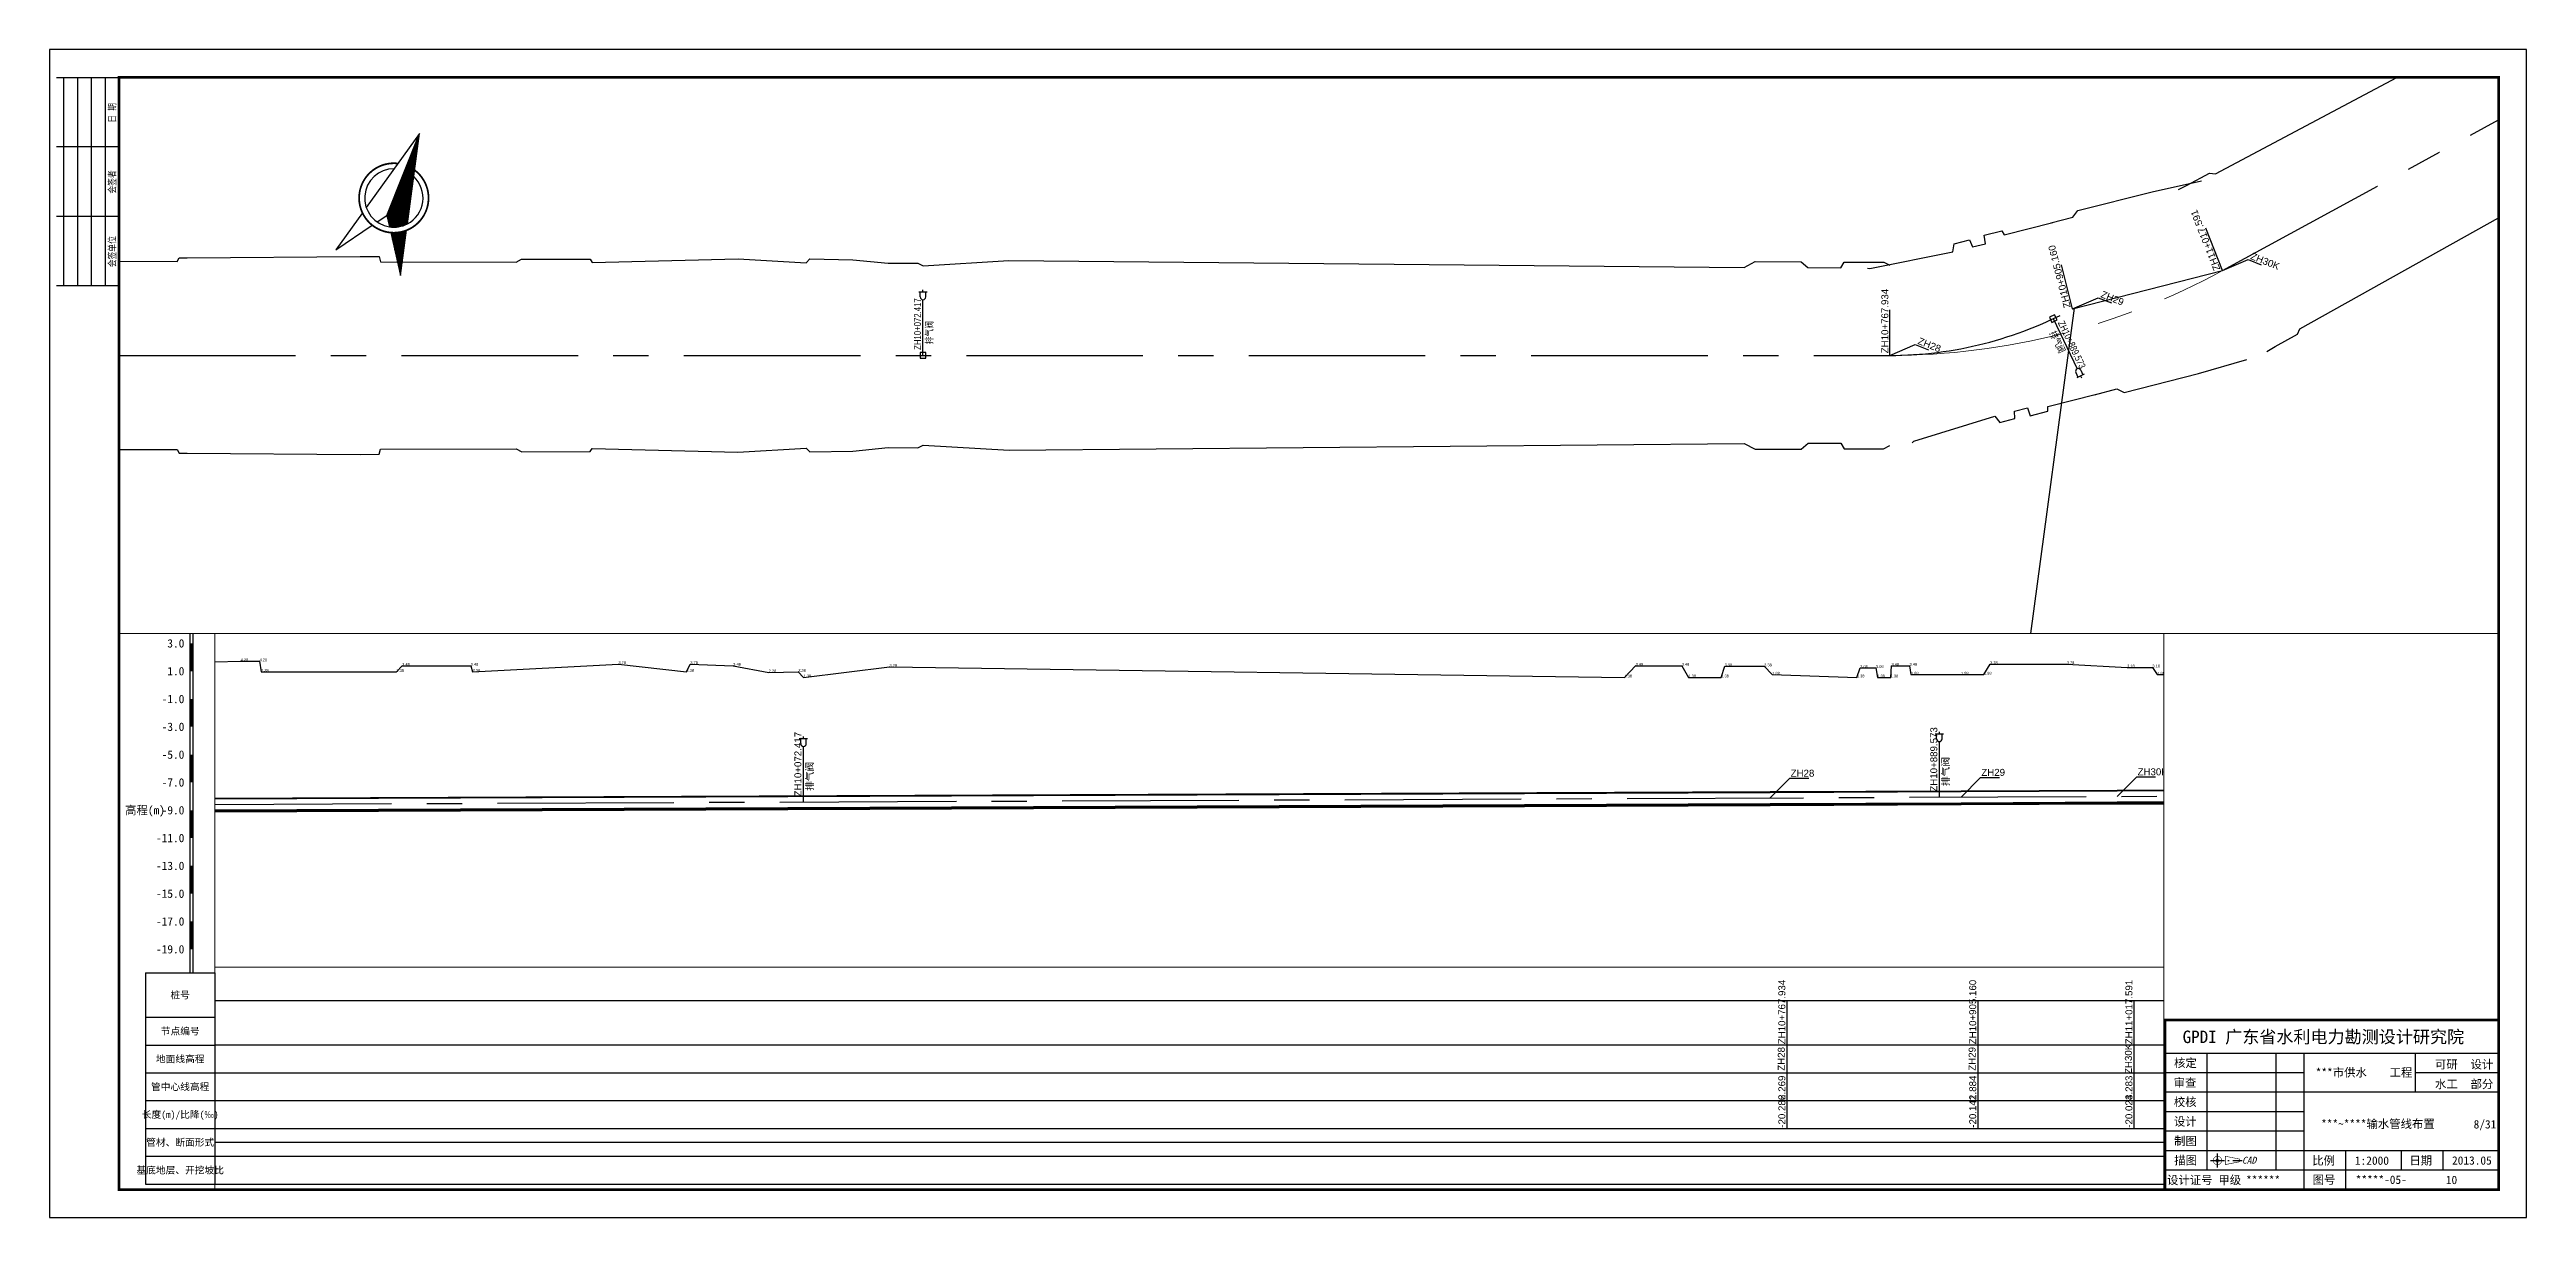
# Paper-space layout '10' of a CAD drawing. Header units: millimetres. Extents: x 0 to 891, y 0 to 420.
# The model-space entities are those that its viewports show. They can reach past a viewport. Long polylines and large blocks are cut down to what shows.
import ezdxf
from ezdxf.enums import TextEntityAlignment as Align
from ezdxf.lldxf.tags import DXFTag

# ---------------------------------------------------------------- set-up
doc = ezdxf.new("R2010")
doc.units = ezdxf.units.MM
doc.linetypes.add('CENTER', pattern=[50.8, 31.75, -6.35, 6.35, -6.35])
for name, color, linetype in [('pipe', 3, 'Continuous'), ('pipe_cen', 1, 'CENTER'), ('tab', 9, 'Continuous'), ('地形剖面', 4, 'Continuous'), ('布局裁图', 3, 'Continuous'), ('水工平面管线标注', 3, 'Continuous'), ('水工开挖线', 5, 'Continuous'), ('纵面管线标注', 3, 'Continuous'), ('附属设施', 2, 'Continuous')]:
    doc.layers.add(name, color=color, linetype=linetype)
doc.layers.add('管线-管廊边线-北线', color=4, linetype='管廊边线', lineweight=9)
doc.styles.add('FSD', font='')
doc.styles.add('HT', font='simhei.ttf')
doc.styles.get("Standard").update_dxf_attribs({"font": 'arial.ttf'})
doc.styles.get('FSD').set_extended_font_data('SimSun')
tags = doc.linetypes.add('管廊边线', pattern='A,50,-5,["管廊边线",Standard,S=2.54,R=0,X=-3.5,Y=-1.27],-12', length=67).pattern_tags.tags
tags[6] = DXFTag(74, 10)

# ---------------------------------------------------------------- blocks, each defined once
blk = doc.blocks.new('sign')
at = {"color": 7}
for p, q in [((-20, 0), (-20, -75)), ((-15, 0), (-15, -75)), ((-10, 0), (-10, -75)), ((-5, 0), (-5, -75)), ((0, -25), (-22.5, -25)), ((0, -50), (-22.5, -50))]:
    blk.add_line(p, q, dxfattribs=at)
blk.add_lwpolyline([(-22.5, 0), (0, 0), (0, -75), (-22.5, -75)], dxfattribs=at)
at = {"color": 3, "style": 'FSD', "width": 0.8}
for s, p in [('日 期', (-1.24, -16.3)), ('会签者', (-1.2, -41.81)), ('会签单位', (-1.2, -68.28))]:
    blk.add_text(s, height=2.5, rotation=90, dxfattribs=at).set_placement(p)
blk = doc.blocks.new('图框')
at = {"color": 7, "ltscale": 8}
for p, q in [((761, 10), (761, 71)), ((881, 71), (881, 10))]:
    blk.add_line(p, q, dxfattribs=at)
at = {"color": 7}
for p, q in [((881, 59), (761, 59)), ((776, 59), (776, 17)), ((801, 17), (801, 59)), ((811, 10), (811, 59)), ((851, 59), (851, 45)), ((811, 52), (761, 52)), ((881, 45), (761, 45)), ((881, 52), (851, 52)), ((811, 38), (761, 38)), ((811, 31), (761, 31)), ((881, 24), (761, 24)), ((826, 10), (826, 24)), ((846, 17), (846, 24)), ((861, 17), (861, 24)), ((881, 17), (761, 17))]:
    blk.add_line(p, q, dxfattribs=at)
at = {"color": 1}
for p, q in [((777.36, 20.51), (782.36, 20.51)), ((779.86, 18.01), (779.86, 23.01)), ((783.61, 20.51), (784.11, 20.51)), ((785.36, 20.51), (788.7, 20.51))]:
    blk.add_line(p, q, dxfattribs=at)
blk.add_lwpolyline([(0, 0), (891, 0), (891, 420), (0, 420)], close=True)
at = {"const_width": 1}
blk.add_lwpolyline([(25, 10), (25, 410), (881, 410), (881, 10)], close=True, dxfattribs=at)
at = {"color": 7, "const_width": 1}
blk.add_lwpolyline([(761, 10), (761, 71), (881, 71), (881, 10)], close=True, dxfattribs=at)
at = {"color": 5, "const_width": 0.2}
for points in [[(781.35, 20.66, 39.991666), (781.36, 20.51, 0.025005)], [(780.45, 20.57, 39.991666), (780.46, 20.51, 0.025005)]]:
    blk.add_lwpolyline(points, format="xyb", close=True, dxfattribs=at)
blk.add_lwpolyline([(787.7, 20.01), (782.7, 19.01), (782.7, 22.01), (787.7, 21.01)], close=True, dxfattribs=at)
blk.add_blockref('sign', (25, 410))
at = {"color": 3, "style": 'HT'}
for s, height, p in [('GPDI 广东省水利电力勘测设计研究院', 4.5, (767.32, 62.71)), ('***市供水', 3, (815.18, 50.63)), ('工程', 3, (841.77, 50.63)), ('可研', 3, (858.09, 53.54)), ('设计', 3, (870.9, 53.54)), ('水工', 3, (858.09, 46.44)), ('部分', 3, (870.9, 46.44)), ('***~****输水管线布置', 3, (817.12, 32.13)), ('比例', 3, (813.95, 18.94)), ('1:2000', 3, (829.29, 18.94)), ('日期', 3, (848.89, 18.98)), ('2013.05', 3, (864.23, 18.98)), ('图号', 3, (814.08, 12.06)), ('*****-05-', 3, (829.59, 12.06))]:
    blk.add_text(s, height=height, dxfattribs=at).set_placement(p)
at = {"color": 3, "ltscale": 8, "style": 'HT'}
for s, p in [('核定', (764.23, 55.53)), ('审查', (764.08, 48.46)), ('校核', (764.15, 41.51)), ('设计', (764.16, 34.49)), ('制图', (764.25, 27.48)), ('描图', (764.31, 20.49))]:
    blk.add_text(s, height=3, dxfattribs=at).set_placement(p, align=Align.MIDDLE_LEFT)
at = {"color": 3, "style": 'HT', "oblique": 15}
blk.add_text('CAD', height=2.5, dxfattribs=at).set_placement((788.67, 19.33))
at = {"color": 3, "ltscale": 8, "style": 'HT'}
for s, p in [('设计证号 ', (761.71, 11.94)), ('甲级 ', (780.19, 11.94)), ('******', (790.15, 11.94))]:
    blk.add_text(s, height=3, dxfattribs=at).set_placement(p)
blk = doc.blocks.new('*X9')
at = {"color": 0}
for p, q in [((2.948, 5.027), (2.95, 5.029)), ((2.948, 5.013), (2.953, 5.017)), ((2.948, 4.999), (2.955, 5.006)), ((2.948, 4.985), (2.958, 4.995)), ((2.948, 4.97), (2.961, 4.983)), ((2.948, 4.956), (2.964, 4.972)), ((2.948, 4.942), (2.967, 4.961)), ((2.948, 4.928), (2.97, 4.949)), ((2.948, 4.914), (2.972, 4.938)), ((2.948, 4.9), (2.975, 4.927)), ((2.948, 4.886), (2.978, 4.916)), ((2.948, 4.871), (2.981, 4.904)), ((2.948, 4.857), (2.984, 4.893)), ((2.948, 4.843), (2.987, 4.882)), ((2.948, 4.829), (2.989, 4.87)), ((2.948, 4.815), (2.992, 4.859)), ((2.948, 4.801), (2.995, 4.848)), ((2.948, 4.787), (2.998, 4.836)), ((2.948, 4.772), (3.001, 4.825)), ((2.948, 4.758), (3.004, 4.814)), ((2.948, 4.744), (3.006, 4.802)), ((2.948, 4.73), (3.009, 4.791)), ((2.948, 4.716), (3.012, 4.78)), ((2.948, 4.702), (3.015, 4.768)), ((2.948, 4.688), (3.018, 4.757)), ((2.948, 4.673), (3.02, 4.746)), ((2.948, 4.659), (3.023, 4.735)), ((2.948, 4.645), (3.026, 4.723)), ((2.948, 4.631), (3.029, 4.712)), ((2.948, 4.617), (3.032, 4.701)), ((2.948, 4.603), (3.035, 4.689)), ((2.948, 4.589), (3.037, 4.678)), ((2.948, 4.574), (3.04, 4.667)), ((2.948, 4.56), (3.043, 4.655)), ((2.948, 4.546), (3.046, 4.644)), ((2.948, 4.532), (3.049, 4.633)), ((2.948, 4.518), (3.052, 4.621)), ((2.948, 4.504), (3.054, 4.61)), ((2.948, 4.49), (3.057, 4.599)), ((2.948, 4.475), (3.06, 4.587)), ((2.948, 4.461), (3.063, 4.576)), ((2.948, 4.447), (3.066, 4.565)), ((2.948, 4.433), (3.069, 4.554)), ((2.948, 4.419), (3.071, 4.542)), ((2.948, 4.405), (3.074, 4.531)), ((2.948, 4.391), (3.077, 4.52)), ((2.948, 4.376), (3.08, 4.508)), ((2.948, 4.362), (3.083, 4.497)), ((2.948, 4.348), (3.086, 4.486)), ((2.948, 4.334), (3.088, 4.474)), ((2.948, 4.32), (3.091, 4.463)), ((2.948, 4.306), (3.094, 4.452)), ((2.948, 4.292), (3.097, 4.44)), ((2.948, 4.277), (3.1, 4.429)), ((2.948, 4.263), (3.103, 4.418)), ((2.948, 4.249), (3.105, 4.406)), ((2.948, 4.235), (3.108, 4.395)), ((2.948, 4.221), (3.111, 4.384)), ((2.948, 4.207), (3.114, 4.372)), ((2.948, 4.193), (3.117, 4.361)), ((2.948, 4.178), (3.119, 4.35)), ((2.948, 4.164), (3.122, 4.339)), ((2.948, 4.15), (3.125, 4.327)), ((2.948, 4.136), (3.128, 4.316)), ((2.948, 4.122), (3.131, 4.305)), ((2.948, 4.108), (3.134, 4.293)), ((2.948, 4.094), (3.136, 4.282)), ((2.948, 4.079), (3.139, 4.271)), ((2.948, 4.065), (3.142, 4.259)), ((2.948, 4.051), (3.145, 4.248)), ((2.948, 4.037), (3.148, 4.237)), ((2.948, 4.023), (3.151, 4.225)), ((2.948, 4.009), (3.153, 4.214)), ((2.948, 3.995), (3.156, 4.203)), ((2.948, 3.98), (3.159, 4.191)), ((2.948, 3.966), (3.162, 4.18)), ((2.948, 3.952), (3.165, 4.169)), ((2.948, 3.938), (3.168, 4.158)), ((2.948, 3.924), (3.17, 4.146)), ((2.948, 3.91), (3.173, 4.135)), ((2.948, 3.896), (3.176, 4.124)), ((2.948, 3.881), (3.179, 4.112)), ((2.948, 3.867), (3.182, 4.101)), ((2.948, 3.853), (3.185, 4.09)), ((2.948, 3.839), (3.187, 4.078)), ((2.948, 3.825), (3.19, 4.067)), ((2.948, 3.811), (3.193, 4.056)), ((2.948, 3.797), (3.196, 4.044)), ((2.948, 3.782), (3.199, 4.033)), ((2.948, 3.768), (3.202, 4.022)), ((2.953, 3.759), (3.204, 4.01)), ((2.958, 3.75), (3.207, 3.999)), ((2.964, 3.742), (3.21, 3.988)), ((2.97, 3.733), (3.213, 3.977)), ((2.976, 3.725), (3.216, 3.965)), ((2.981, 3.717), (3.218, 3.954)), ((2.987, 3.708), (3.221, 3.943)), ((2.993, 3.7), (3.224, 3.931)), ((2.999, 3.691), (3.227, 3.92)), ((3.004, 3.683), (3.23, 3.909)), ((3.01, 3.675), (3.233, 3.897)), ((3.016, 3.666), (3.235, 3.886)), ((3.022, 3.658), (3.238, 3.875)), ((3.027, 3.65), (3.241, 3.863)), ((3.033, 3.641), (3.244, 3.852)), ((3.039, 3.633), (3.247, 3.841)), ((3.048, 3.627), (3.25, 3.829)), ((3.067, 3.633), (3.252, 3.818)), ((3.088, 3.639), (3.255, 3.807)), ((3.111, 3.648), (3.258, 3.795)), ((3.137, 3.66), (3.261, 3.784)), ((3.169, 3.679), (3.264, 3.773)), ((3.223, 3.718), (3.266, 3.76))]:
    blk.add_line(p, q, dxfattribs=at)
blk = doc.blocks.new('*X8')
at = {"color": 0}
for p, q in [((3.102, 3.54), (3.132, 3.57)), ((3.108, 3.532), (3.157, 3.581)), ((3.114, 3.524), (3.185, 3.595)), ((3.119, 3.515), (3.219, 3.615)), ((3.125, 3.507), (3.276, 3.658)), ((3.131, 3.498), (3.292, 3.66)), ((3.137, 3.49), (3.295, 3.648)), ((3.142, 3.482), (3.298, 3.637)), ((3.148, 3.473), (3.301, 3.626)), ((3.154, 3.465), (3.303, 3.614)), ((3.16, 3.457), (3.306, 3.603)), ((3.165, 3.448), (3.309, 3.592)), ((3.171, 3.44), (3.312, 3.581)), ((3.177, 3.431), (3.315, 3.569)), ((3.096, 3.549), (3.11, 3.562)), ((3.183, 3.423), (3.317, 3.558)), ((3.188, 3.415), (3.32, 3.547)), ((3.194, 3.406), (3.323, 3.535)), ((3.2, 3.398), (3.326, 3.524)), ((3.206, 3.389), (3.329, 3.513)), ((3.211, 3.381), (3.332, 3.501)), ((3.217, 3.373), (3.334, 3.49)), ((3.223, 3.364), (3.337, 3.479)), ((3.229, 3.356), (3.34, 3.467)), ((3.234, 3.347), (3.343, 3.456)), ((3.24, 3.339), (3.346, 3.445)), ((3.246, 3.331), (3.349, 3.433)), ((3.252, 3.322), (3.351, 3.422)), ((3.257, 3.314), (3.354, 3.411)), ((3.263, 3.305), (3.357, 3.4)), ((3.269, 3.297), (3.36, 3.388)), ((3.275, 3.289), (3.363, 3.377)), ((3.28, 3.28), (3.366, 3.366)), ((3.286, 3.272), (3.368, 3.354)), ((3.292, 3.263), (3.371, 3.343)), ((3.298, 3.255), (3.374, 3.332)), ((3.303, 3.247), (3.377, 3.32)), ((3.309, 3.238), (3.38, 3.309)), ((3.315, 3.23), (3.383, 3.298)), ((3.321, 3.222), (3.385, 3.286)), ((3.326, 3.213), (3.388, 3.275)), ((3.332, 3.205), (3.391, 3.264)), ((3.338, 3.196), (3.394, 3.252)), ((3.344, 3.188), (3.397, 3.241)), ((3.349, 3.18), (3.4, 3.23)), ((3.355, 3.171), (3.402, 3.218)), ((3.361, 3.163), (3.405, 3.207)), ((3.367, 3.154), (3.408, 3.196)), ((3.372, 3.146), (3.411, 3.185)), ((3.378, 3.138), (3.414, 3.173)), ((3.384, 3.129), (3.416, 3.162)), ((3.39, 3.121), (3.419, 3.151)), ((3.395, 3.112), (3.422, 3.139)), ((3.401, 3.104), (3.425, 3.128)), ((3.407, 3.096), (3.428, 3.117)), ((3.413, 3.087), (3.431, 3.105)), ((3.418, 3.079), (3.433, 3.094)), ((3.424, 3.07), (3.436, 3.083)), ((3.43, 3.062), (3.439, 3.071)), ((3.436, 3.054), (3.442, 3.06)), ((3.441, 3.045), (3.445, 3.049)), ((3.447, 3.037), (3.448, 3.037))]:
    blk.add_line(p, q, dxfattribs=at)
blk = doc.blocks.new('zbz')
for p, q in [((0, 0), (-0.318, -1.274)), ((0, -1.27), (0, 0)), ((0.318, -1.274), (0, 0)), ((-0.341, -1.365), (-0.5, -2)), ((-0.095, -1.409), (0, -1.27)), ((0, -1.27), (0.095, -1.409)), ((0.5, -2), (0.341, -1.365)), ((-0.5, -2), (-0.143, -1.479)), ((0.143, -1.479), (0.5, -2))]:
    blk.add_line(p, q)
at = {"const_width": 0.025}
for points in [[(-0.129, -0.517, 1.014443), (0.143, -1.479, 1.014443)], [(0.341, -1.365, 0.588844), (0.129, -0.517, 1.014443)], [(0.143, -1.479, 0.115834), (0.341, -1.365, 1.014443)]]:
    blk.add_lwpolyline(points, format="xyb", dxfattribs=at)
for start, end in [(111.2477, 283.0769), (319.3202, 68.7523), (283.0769, 319.3202)]:
    blk.add_arc((0, -1), 0.42, start, end)
for name in ['*X9', '*X8']:
    blk.add_blockref(name, (-2.948, -5.035))
blk = doc.blocks.new('指北针')
at = {"xscale": 25, "yscale": 25, "zscale": 25}
blk.add_blockref('zbz', (12.5, 50), dxfattribs=at)
blk = doc.blocks.new('qin排气阀va')
at = {"layer": '附属设施'}
for points in [[(-1.5, 22.8), (1.5, 22.8)], [(-1, 21), (-1, 22.8)], [(0, 22.8), (0, 23.55)], [(0, 0), (0, 20)], [(1, 21), (1, 22.8)]]:
    blk.add_lwpolyline(points, dxfattribs=at)
blk.add_arc((0, 21), 1, 180, 0, dxfattribs=at)
blk.add_attdef('名称', text='', height=2.5, rotation=90, dxfattribs=at).set_placement((1, 4), align=Align.TOP_LEFT)
blk.add_attdef('ZH', text='', height=2.5, rotation=90, dxfattribs=at).set_placement((0, 2), align=Align.BOTTOM_LEFT)
blk = doc.blocks.new('qin排气阀pa')
at = {"layer": '附属设施'}
for points in [[(-1.5, 22.8), (1.5, 22.8)], [(-1, 21), (-1, 22.8)], [(0, 22.8), (0, 23.55)], [(0, 0), (0, 20)], [(1, 21), (1, 22.8)]]:
    blk.add_lwpolyline(points, dxfattribs=at)
blk.add_lwpolyline([(-1, -1), (1, -1), (1, 1), (-1, 1)], close=True, dxfattribs=at)
blk.add_arc((0, 21), 1, 180, 0, dxfattribs=at)
blk.add_attdef('名称', text='', height=2.5, rotation=90, dxfattribs=at).set_placement((1, 4), align=Align.TOP_LEFT)
blk.add_attdef('ZH', text='', height=2.5, rotation=90, dxfattribs=at).set_placement((0, 2), align=Align.BOTTOM_LEFT)

msp = doc.modelspace()

# ---------------------------------------------------------------- linework, layer by layer
at = {"layer": 'pipe'}
for points in [[(519840.3, 2381812.2), (520049.2, 2381812.2), (520081.2, 2381809), (521625.7, 2381809), (521922.4, 2381809), (521930.4, 2381809), (521962.6, 2381747.6), (521970.4, 2381732.6), (524013.3, 2381741.1), (524150.6, 2381741.7), (524263, 2381742.2), (524834.5, 2381744.6), (525014.3, 2381745.3), (525298.5, 2381746.5), (525645.6, 2381748), (525923.6, 2381749.1), (526327.3, 2381750.8), (526496.4, 2381751.5), (526683.5, 2381752.3), (527334.2, 2381755.1)], [(519840.3, 2381811.6), (520049.2, 2381811.6), (520081.2, 2381808.4), (521625.7, 2381808.4), (521922.4, 2381808.4), (521930.4, 2381808.4), (521962.6, 2381747), (521970.4, 2381732), (524013.3, 2381740.5), (524150.6, 2381741.1), (524263, 2381741.6), (524834.5, 2381744), (525014.3, 2381744.7), (525298.5, 2381745.9), (525645.6, 2381747.4), (525923.6, 2381748.5), (526327.3, 2381750.2), (526496.4, 2381750.9), (526683.5, 2381751.7), (527334.2, 2381754.5)], [(519840.3, 2381803.6), (520049.2, 2381803.6), (520081.2, 2381800.4), (521625.7, 2381800.4), (521922.4, 2381800.4), (521930.4, 2381800.4), (521962.6, 2381739), (521970.4, 2381724), (524013.3, 2381732.5), (524150.6, 2381733.1), (524263, 2381733.6), (524834.5, 2381736), (525014.3, 2381736.7), (525298.5, 2381737.9), (525645.6, 2381739.4), (525923.6, 2381740.5), (526327.3, 2381742.2), (526496.4, 2381742.9), (526683.5, 2381743.7), (527334.2, 2381746.5)], [(519840.3, 2381803), (520049.2, 2381803), (520081.2, 2381799.8), (521625.7, 2381799.8), (521922.4, 2381799.8), (521930.4, 2381799.8), (521962.6, 2381738.4), (521970.4, 2381723.4), (524013.3, 2381731.9), (524150.6, 2381732.5), (524263, 2381733), (524834.5, 2381735.4), (525014.3, 2381736.1), (525298.5, 2381737.3), (525645.6, 2381738.8), (525923.6, 2381739.9), (526327.3, 2381741.6), (526496.4, 2381742.3), (526683.5, 2381743.1), (527334.2, 2381745.9)], [(519840.3, 2381802.2), (520049.2, 2381802.2), (520081.2, 2381799), (521625.7, 2381799), (521922.4, 2381799), (521930.4, 2381799), (521962.6, 2381737.6), (521970.4, 2381722.6), (524013.3, 2381731.1), (524150.6, 2381731.7), (524263, 2381732.2), (524834.5, 2381734.6), (525014.3, 2381735.3), (525298.5, 2381736.5), (525645.6, 2381738), (525923.6, 2381739.1), (526327.3, 2381740.8), (526496.4, 2381741.5), (526683.5, 2381742.3), (527334.2, 2381745.1)]]:
    msp.add_lwpolyline(points, dxfattribs=at)
at = {"layer": 'pipe_cen'}
msp.add_lwpolyline([(520096.4, 2390254.1), (522002.3, 2391011.3, 0.125481), (522112.2, 2391091), (522202.3, 2391156.4), (522567.5, 2391596)], format="xyb", dxfattribs=at)
msp.add_lwpolyline([(521970.4, 2381728), (527781.8, 2381752.3)], dxfattribs=at)
at = {"layer": 'tab'}
for points in [[(513183.4, 2381401.7), (554886.6, 2381401.7)], [(524013.3, 2381401.7), (524013.3, 2381309.7)], [(524150.6, 2381401.7), (524150.6, 2381309.7)], [(524263, 2381401.7), (524263, 2381309.7)], [(513183.4, 2381369.7), (554886.6, 2381369.7)], [(513183.4, 2381349.7), (554886.6, 2381349.7)], [(513183.4, 2381329.7), (554886.6, 2381329.7)], [(513183.4, 2381309.7), (554886.6, 2381309.7)], [(513183.4, 2381289.7), (554886.6, 2381289.7)], [(521970.4, 2381299.7), (521973.4, 2381299.7), (524856.1, 2381299.7)], [(513183.4, 2381269.7), (554886.6, 2381269.7)]]:
    msp.add_lwpolyline(points, dxfattribs=at)
at = {"layer": '地形剖面'}
msp.add_lwpolyline([(522788.5, 2381832.4), (522912.9, 2381834.8), (522926.5, 2381834.8), (522927.6, 2381827.2), (523025, 2381827.2), (523029.1, 2381831.6), (523078.4, 2381831.6), (523079.8, 2381827.2), (523184.7, 2381832.8), (523233.7, 2381827.2), (523236.4, 2381832.8), (523267.3, 2381831.6), (523292.8, 2381826.8), (523314.1, 2381827.2), (523317.9, 2381823.2), (523379.7, 2381830.8), (523908.5, 2381823.2), (523916.5, 2381831.6), (523949.7, 2381831.6), (523954.5, 2381823.2), (523978.1, 2381823.2), (523980.6, 2381831.2), (524009, 2381831.2), (524014.8, 2381825.2), (524075.7, 2381823.2), (524078.1, 2381830), (524089.4, 2381830), (524090.4, 2381823.2), (524100, 2381823.2), (524100.6, 2381831.6), (524113.6, 2381831.6), (524114.6, 2381825.2), (524150.6, 2381825.2), (524150.6, 2381825.2), (524167.1, 2381825.2), (524171.5, 2381832.8), (524226.7, 2381832.8), (524270.1, 2381830.4), (524288.3, 2381830.4), (524291.8, 2381825.2), (524542.9, 2381825.2)], dxfattribs=at)
at = {"layer": '水工平面管线标注', "color": 9}
for points in [[(522202.3, 2391156.4), (522179.9, 2391180.3)], [(522202.3, 2391156.4), (522216.4, 2391170.5), (522226.7, 2391170.5)], [(522112.2, 2391091), (522093, 2391117.5)], [(522112.2, 2391091), (522126.4, 2391105.2), (522136.6, 2391105.2)], [(522002.3, 2391011.3), (521990.2, 2391041.7)], [(522002.3, 2391011.3), (522016.5, 2391025.4), (522026.7, 2391025.4)]]:
    msp.add_lwpolyline(points, dxfattribs=at)
at = {"layer": '水工平面管线标注'}
for points in [[(522202, 2391156.4, 0.5, 0.5, -1), (522202.5, 2391156.4, 0, 0, 0)], [(522202, 2391156.4, 0.5, 0.5, 1), (522202.5, 2391156.4, 0, 0, 0)], [(522112, 2391091, 0.5, 0.5, -1), (522112.5, 2391091, 0, 0, 0)], [(522112, 2391091, 0.5, 0.5, 1), (522112.5, 2391091, 0, 0, 0)], [(522002.1, 2391011.3, 0.5, 0.5, -1), (522002.6, 2391011.3, 0, 0, 0)], [(522002.1, 2391011.3, 0.5, 0.5, 1), (522002.6, 2391011.3, 0, 0, 0)]]:
    msp.add_lwpolyline(points, format="xyseb", dxfattribs=at)
msp.add_lwpolyline([(513086.7, 2390354.4), (519681.6, 2390354.4), (527175.4, 2390354.4), (539381.4, 2390354.4), (554727.9, 2390354.4)], dxfattribs=at)
at = {"layer": '水工开挖线'}
for points in [[(522151.3, 2391198.8), (522156, 2391204.1), (522167.7, 2391218.1), (522171.9, 2391219.1), (522334.3, 2391410.6), (522332.6, 2391416.7), (522344, 2391430.3), (522349.7, 2391427.6), (522359, 2391438.6), (522355.9, 2391445.6), (522367.6, 2391459.6), (522375.9, 2391457), (522458.6, 2391556.4), (522455.8, 2391561.9), (522467.2, 2391575.5), (522475.9, 2391585.9), (522483.5, 2391595), (522489.2, 2391592.5), (522523, 2391633)], [(522253.3, 2391114), (522257.7, 2391119.7), (522269.3, 2391133.7), (522269.5, 2391138), (522428, 2391332.7), (522434.3, 2391332.2), (522445.6, 2391345.9), (522441.9, 2391351), (522451, 2391362.1), (522458.4, 2391360.4), (522470.1, 2391374.4), (522466, 2391382.1), (522548.6, 2391481.6), (522554.5, 2391479.9), (522565.8, 2391493.6), (522574.4, 2391504.1), (522581.9, 2391513.1), (522578.5, 2391518.4), (522612.1, 2391558.9)], [(522074.8, 2391142.6), (522074.8, 2391142.6), (522088.1, 2391152.3), (522089.5, 2391158), (522134.3, 2391190.3), (522164.3, 2391210.7)], [(521964.2, 2391063.7), (521965.9, 2391064), (522017, 2391097.2), (522015.8, 2391103), (522024.9, 2391109.6), (522028.9, 2391105.8), (522036.7, 2391111.4), (522033.5, 2391116.8), (522044.1, 2391124.4), (522046.8, 2391122.4), (522075.9, 2391143.5)], [(522149.7, 2391039.4), (522149.7, 2391039.4), (522163, 2391049.2), (522168.8, 2391048.7), (522213.5, 2391081.2), (522242.2, 2391103.4)], [(520730.1, 2390582.3), (520756.6, 2390592.7), (520759.3, 2390590.4), (520832.2, 2390619.2), (520832.7, 2390622.1), (520838.1, 2390624.3), (520953.4, 2390671.1), (520966, 2390676.1), (520968.4, 2390672.9), (521059.1, 2390708.7), (521062, 2390712.3), (521107.9, 2390730.4), (521110, 2390728.8), (521206.6, 2390770), (521253.1, 2390785.4), (521254.6, 2390789), (521283.6, 2390799.7), (521308.2, 2390806.9), (521328, 2390814.9), (521332.2, 2390814.5), (521388.2, 2390840.7), (521881.6, 2391031.4), (521887.4, 2391038.2), (521918.3, 2391050.4), (521924.3, 2391048.2), (521946.3, 2391056.9), (521947.1, 2391061.6), (521973.5, 2391072), (521978.4, 2391071.5)], [(522040.4, 2390958.8), (522041.2, 2390960.3), (522088.6, 2390998.6), (522093.7, 2390995.7), (522102.8, 2391002.3), (522100.4, 2391007.2), (522108.2, 2391012.9), (522112.3, 2391008.2), (522122.8, 2391015.9), (522121.7, 2391019.1), (522150.8, 2391040.3)], [(520733.1, 2390455.4), (520745.8, 2390436.8), (520782.6, 2390450.2), (520809, 2390460.8), (520809.4, 2390464.4), (520882.2, 2390493.5), (520884.5, 2390491.6), (520889.9, 2390493.8), (521005.9, 2390538.8), (521018.5, 2390543.9), (521018.1, 2390547.8), (521108.6, 2390584), (521113.2, 2390583.5), (521159, 2390601.8), (521159.5, 2390604.3), (521257.9, 2390640.7), (521302.4, 2390661.4), (521305.9, 2390659.9), (521334.4, 2390671.9), (521357.2, 2390683.6), (521377.1, 2390691.3), (521379.9, 2390694.6), (521438.6, 2390714), (521928.3, 2390913.8), (521937.2, 2390912.8), (521968, 2390925.2), (521971, 2390930.9), (521992.9, 2390939.6), (521996.7, 2390936.8), (522023, 2390947.3), (522026.3, 2390951)]]:
    msp.add_lwpolyline(points, dxfattribs=at)
at = {"layer": '管线-管廊边线-北线', "color": 2, "linetype": 'CENTER'}
msp.add_lwpolyline([(520096.4, 2390254.1), (522002.3, 2391011.3, 0.125481), (522202.3, 2391156.4), (522682.4, 2391734.3)], format="xyb", dxfattribs=at)
at = {"layer": '纵面管线标注', "color": 9}
for points in [[(524013.3, 2381736.5), (524027.5, 2381750.7), (524041, 2381750.7)], [(524150.6, 2381737.1), (524164.7, 2381751.3), (524178.2, 2381751.3)], [(524263, 2381737.6), (524277.1, 2381751.7), (524290.6, 2381751.7)]]:
    msp.add_lwpolyline(points, dxfattribs=at)
at = {"layer": '附属设施'}
msp.add_lwpolyline([(522113.2, 2391091.8), (524142.1, 2382963.8)], dxfattribs=at)

# ---------------------------------------------------------------- block references
ref = msp.add_blockref('qin排气阀pa', (522101.9, 2391079.3), dxfattribs=dict(at, xscale=2, yscale=2, zscale=2, rotation=227.0263676170497))
ref.add_attrib('ZH', 'ZH10+889.573', dxfattribs={"height": 5, "rotation": 317.0264, "width": 0.8}).set_placement((522104.9, 2391076.6), align=Align.BOTTOM_LEFT)
ref.add_attrib('名称', '排气阀', dxfattribs={"height": 5, "rotation": 317.0264, "width": 0.8}).set_placement((522106.4, 2391072.4), align=Align.TOP_LEFT)
ref = msp.add_blockref('qin排气阀pa', (521355.9, 2390754.5), dxfattribs=dict(at, xscale=2, yscale=2, zscale=2, rotation=21.66740976370263))
ref.add_attrib('ZH', 'ZH10+072.417', dxfattribs={"height": 5, "rotation": 111.6674, "width": 0.8}).set_placement((521354.5, 2390758.2), align=Align.BOTTOM_LEFT)
ref.add_attrib('名称', '排气阀', dxfattribs={"height": 5, "rotation": 111.6674, "width": 0.8}).set_placement((521354.9, 2390762.6), align=Align.TOP_LEFT)
at = {"layer": '附属设施', "xscale": 2, "yscale": 2, "zscale": 2}
for p, values in [((524135, 2381737), {'ZH': 'ZH10+889.573', '名称': '排气阀'}), ((523317.8, 2381733.6), {'ZH': 'ZH10+072.417', '名称': '排气阀'})]:
    msp.add_blockref('qin排气阀va', p, dxfattribs=at).add_auto_attribs(values)

# ---------------------------------------------------------------- texts
at = {"layer": 'tab', "color": 3}
for s, p in [('ZH10+767.934', (524012.2, 2381370.2)), ('ZH10+905.160', (524149.5, 2381370.2)), ('ZH11+017.591', (524261.9, 2381370.2)), ('2.269', (524012.2, 2381330.2)), ('1.884', (524149.5, 2381330.2)), ('3.283', (524261.9, 2381330.2)), ('-20.286', (524012.2, 2381310.2)), ('-20.142', (524149.5, 2381310.2)), ('-20.024', (524261.9, 2381310.2))]:
    msp.add_text(s, height=5, rotation=90, dxfattribs=at).set_placement(p)
for s, p in [('ZH28', (524013.3, 2381359.7)), ('ZH29', (524150.6, 2381359.7)), ('ZH30K', (524263, 2381359.7))]:
    msp.add_text(s, height=5, rotation=90, dxfattribs=at).set_placement(p, align=Align.BOTTOM_CENTER)
at = {"layer": '地形剖面', "color": 9}
for s, p in [('4.28', (522912.9, 2381834.8)), ('4.28', (522926.5, 2381834.8)), ('2.38', (522927.6, 2381827.2)), ('2.38', (523025, 2381827.2)), ('3.48', (523029.1, 2381831.6)), ('3.48', (523078.4, 2381831.6)), ('2.38', (523079.8, 2381827.2)), ('3.78', (523184.7, 2381832.8)), ('2.38', (523233.7, 2381827.2)), ('3.78', (523236.4, 2381832.8)), ('3.48', (523267.3, 2381831.6)), ('2.28', (523292.8, 2381826.8)), ('2.38', (523314.1, 2381827.2)), ('1.38', (523317.9, 2381823.2)), ('3.28', (523379.7, 2381830.8)), ('1.38', (523908.5, 2381823.2)), ('3.48', (523916.5, 2381831.6)), ('3.48', (523949.7, 2381831.6)), ('1.38', (523954.5, 2381823.2)), ('1.38', (523978.1, 2381823.2)), ('3.38', (523980.6, 2381831.2)), ('3.38', (524009, 2381831.2)), ('1.88', (524014.8, 2381825.2)), ('1.38', (524075.7, 2381823.2)), ('3.08', (524078.1, 2381830)), ('3.08', (524089.4, 2381830)), ('1.38', (524090.4, 2381823.2)), ('1.38', (524100, 2381823.2)), ('3.48', (524100.6, 2381831.6)), ('3.48', (524113.6, 2381831.6)), ('1.88', (524114.6, 2381825.2)), ('1.88', (524150.6, 2381825.2)), ('1.88', (524150.6, 2381825.2)), ('1.88', (524167.1, 2381825.2)), ('3.78', (524171.5, 2381832.8)), ('3.78', (524226.7, 2381832.8)), ('3.18', (524270.1, 2381830.4)), ('3.18', (524288.3, 2381830.4)), ('1.88', (524291.8, 2381825.2))]:
    msp.add_text(s, height=2, dxfattribs=at).set_placement(p)
at = {"layer": '水工平面管线标注'}
for s, rotation, p in [('ZH11+017.591', 133.1238, (522200.5, 2391156.8)), ('ZH10+905.160', 125.9717, (522110.5, 2391091.7)), ('ZH10+767.934', 111.6674, (522000.8, 2391012.3))]:
    msp.add_text(s, height=5, rotation=rotation, dxfattribs=at).set_placement(p)
for s, p in [('ZH30K', (522217.4, 2391171.5)), ('ZH29', (522127.4, 2391106.2)), ('ZH28', (522017.5, 2391026.4))]:
    msp.add_text(s, height=5, dxfattribs=at).set_placement(p)
at = {"layer": '纵面管线标注'}
for s, p in [('ZH28', (524028, 2381751.8)), ('ZH29', (524165.2, 2381752.4)), ('ZH30K', (524277.6, 2381752.8))]:
    msp.add_text(s, height=5, dxfattribs=at).set_placement(p)

psp = doc.layouts.new('10')

# ---------------------------------------------------------------- linework, layer by layer
at = {"layer": '布局裁图'}
for points in [[(50.5, 210), (50.5, 88)], [(51.5, 210), (51.5, 88)], [(34.5, 88), (59.5, 88)], [(34.5, 88), (34.5, 12)], [(59.5, 88), (59.5, 12)], [(34.5, 72), (59.5, 72)], [(34.5, 62), (59.5, 62)], [(34.5, 52), (59.5, 52)], [(34.5, 42), (59.5, 42)], [(34.5, 32), (59.5, 32)], [(34.5, 22), (59.5, 22)], [(34.5, 12), (59.5, 12)]]:
    psp.add_lwpolyline(points, dxfattribs=at)
for points in [[(50.5, 206.45), (51.5, 206.45), (50.5, 196.45), (51.5, 196.45)], [(50.5, 186.45), (51.5, 186.45), (50.5, 176.45), (51.5, 176.45)], [(50.5, 166.45), (51.5, 166.45), (50.5, 156.45), (51.5, 156.45)], [(50.5, 146.45), (51.5, 146.45), (50.5, 136.45), (51.5, 136.45)], [(50.5, 126.45), (51.5, 126.45), (50.5, 116.45), (51.5, 116.45)], [(50.5, 106.45), (51.5, 106.45), (50.5, 96.45), (51.5, 96.45)]]:
    psp.add_solid(points, dxfattribs=at)

# ---------------------------------------------------------------- block references
psp.add_blockref('图框', (0, 0), dxfattribs=at)
at = {"layer": '布局裁图', "rotation": 338.3325902362974}
psp.add_blockref('指北针', (103, 348), dxfattribs=at)

# ---------------------------------------------------------------- texts
at = {"layer": '布局裁图', "style": 'HT'}
for s, p in [('3.0', (48.5, 206.45)), ('1.0', (48.5, 196.45)), ('-1.0', (48.5, 186.45)), ('-3.0', (48.5, 176.45)), ('-5.0', (48.5, 166.45)), ('-7.0', (48.5, 156.45)), ('高程(m)', (41.5, 146.45)), ('-9.0', (48.5, 146.45)), ('-11.0', (48.5, 136.45)), ('-13.0', (48.5, 126.45)), ('-15.0', (48.5, 116.45)), ('-17.0', (48.5, 106.45)), ('-19.0', (48.5, 96.45))]:
    psp.add_text(s, height=3, dxfattribs=at).set_placement(p, align=Align.MIDDLE_RIGHT)
for s, p in [('桩号', (47, 80)), ('节点编号', (47, 67)), ('地面线高程', (47, 57)), ('管中心线高程', (47, 47)), ('长度(m)/比降(‰)', (47, 37)), ('管材、断面形式', (47, 27)), ('基底地层、开挖坡比', (47, 17))]:
    psp.add_text(s, height=2.5, dxfattribs=at).set_placement(p, align=Align.MIDDLE_CENTER)
for s, p in [('8/31', (872, 32)), ('10', (862, 12))]:
    psp.add_text(s, height=3, dxfattribs=at).set_placement(p)

# ---------------------------------------------------------------- viewports
at = {"layer": '布局裁图', "view_twist_angle": 338.33259024}
psp.add_viewport(center=(453, 310), size=(856, 200), view_center_point=(1367506.01, 2029336.2), view_height=400, dxfattribs=at)
at = {"layer": '布局裁图'}
for center, size, view_center_point, view_height, status in [((410, 150), (701, 120), (523595.4, 2381734.78), 240, 3), ((410, 50), (701, 80), (523583.4, 2381345.66), 160, 4)]:
    psp.add_viewport(center=center, size=size, view_center_point=view_center_point, view_height=view_height, status=status, dxfattribs=at)

doc.saveas('drawing.dxf')
